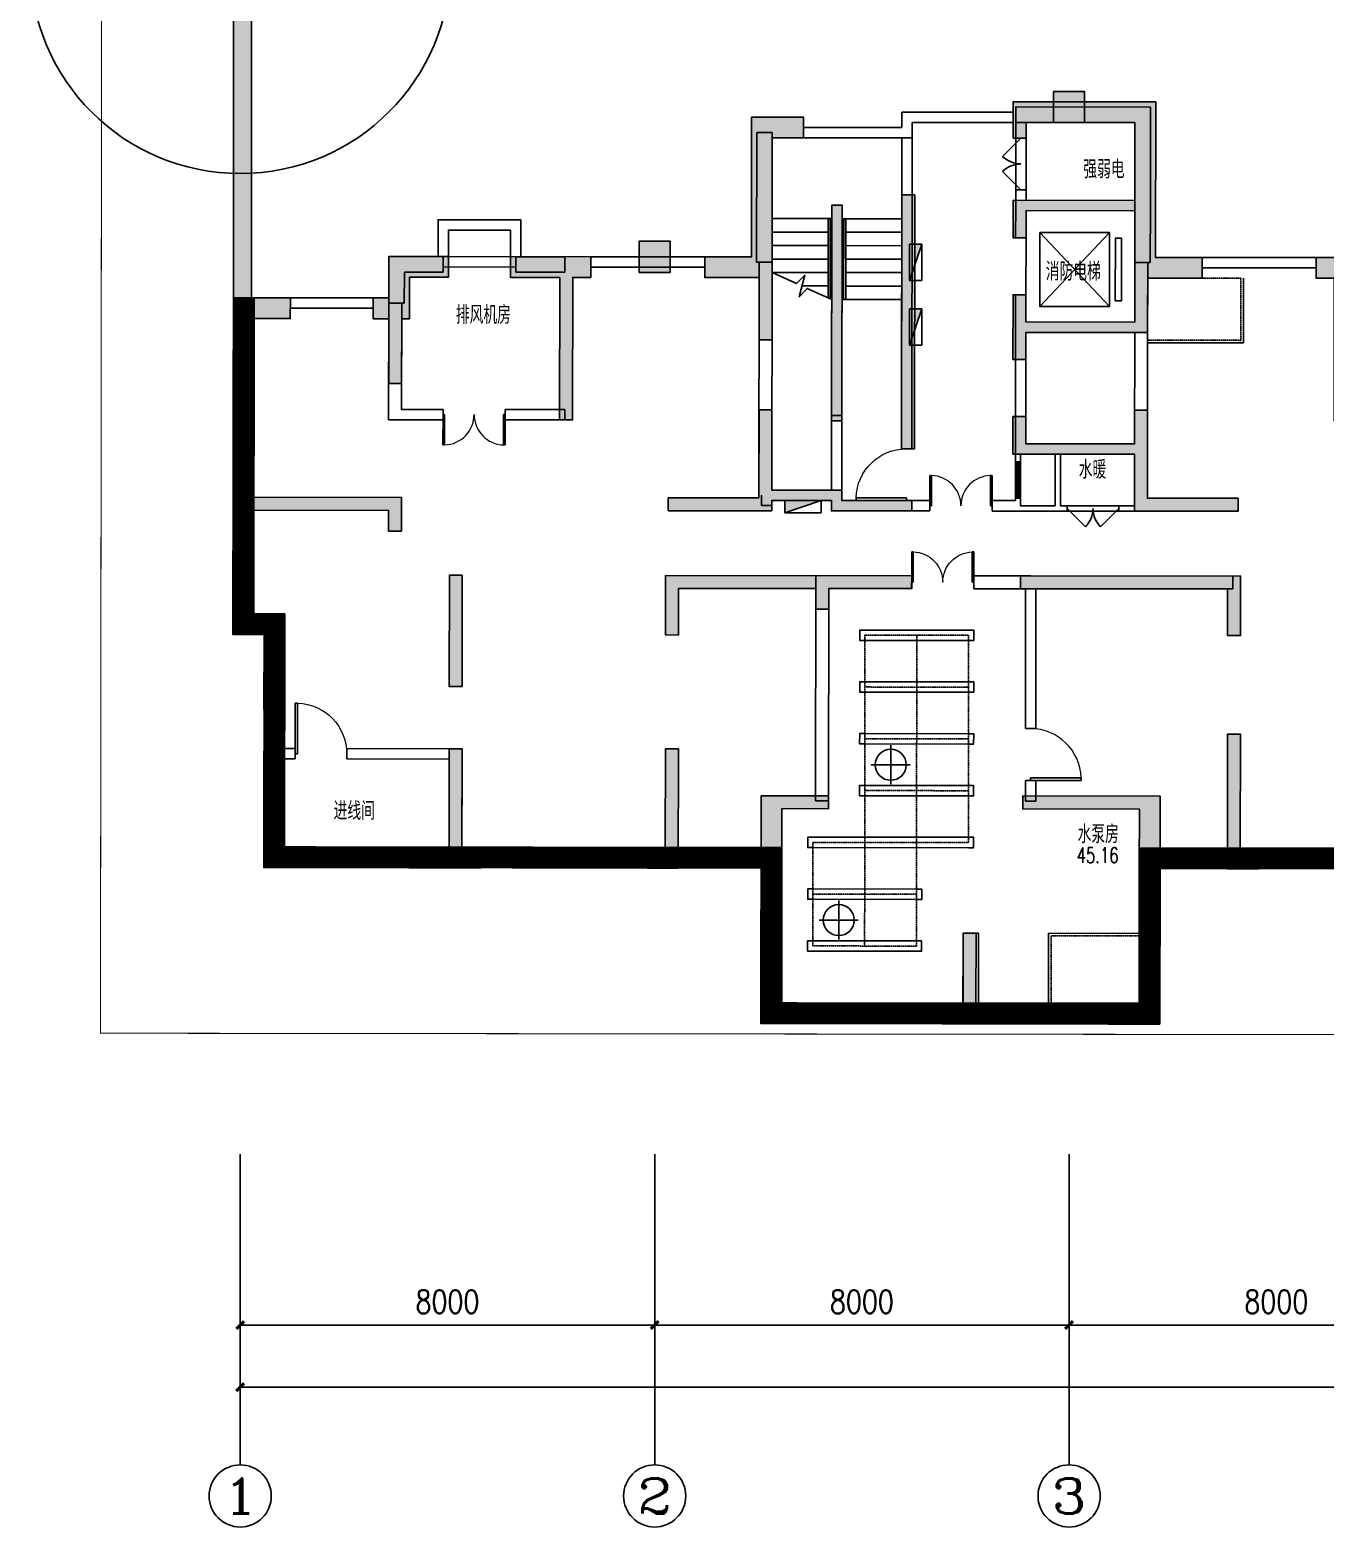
# Model space of a CAD drawing. Extents: x -1348811 to 123514, y -640545 to 749356.
# Drawn here: x -78701 to -53700, y 129439 to 158340 of the extents above; entities that cross this region are included whole.
import ezdxf
from ezdxf.enums import TextEntityAlignment as Align

# ---------------------------------------------------------------- set-up
doc = ezdxf.new("R2010")
doc.units = 0
doc.header["$LTSCALE"] = 10
doc.header["$MEASUREMENT"] = 0
doc.linetypes.add('DASH', pattern=[0.35, 0.25, -0.1])
doc.linetypes.add('DASHDOT', pattern=[25.4, 12.7, -6.35, 0, -6.35])
doc.layers.get('0').update_dxf_attribs({"linetype": 'CONTINUOUS'})
doc.layers.get('Defpoints').update_dxf_attribs({"linetype": 'CONTINUOUS'})
for name, color, linetype in [('ac-heat-gs', 9, 'CONTINUOUS'), ('AXIS', 3, 'CONTINUOUS'), ('AXIS_TEXT', 7, 'CONTINUOUS'), ('COLU', 1, 'CONTINUOUS'), ('COLU_HATCH', 252, 'CONTINUOUS'), ('DIM_SYMB', 3, 'CONTINUOUS'), ('dxsqt', 1, 'CONTINUOUS'), ('jlq', 1, 'CONTINUOUS'), ('JPS-J-0', 6, 'CONTINUOUS'), ('JPS-X-TEXT', 1, 'CONTINUOUS'), ('JPS-XHS', 7, 'CONTINUOUS'), ('jz', 121, 'CONTINUOUS'), ('PUB_HATCH', 9, 'CONTINUOUS'), ('Q-200填充', 9, 'CONTINUOUS'), ('STAIR', 9, 'CONTINUOUS'), ('TEXT', 7, 'CONTINUOUS'), ('wall', 8, 'CONTINUOUS'), ('WINDOW', 4, 'CONTINUOUS'), ('控制线', 5, 'CONTINUOUS'), ('防火分区', 6, 'CONTINUOUS')]:
    doc.layers.add(name, color=color, linetype=linetype)
doc.layers.add('ac-temp', color=1, linetype='CONTINUOUS', plot=False)
doc.layers.get('防火分区').off()
doc.styles.add('_TCH_AXIS', font='COMPLEX', dxfattribs={"bigfont": 'GBCBIG'})
doc.styles.add('_TCH_SPACE', font='SIMPLEX', dxfattribs={"bigfont": 'GBCBIG'})
doc.styles.add('COMPLEX', font='COMPLEX')
doc.styles.add('DIM_FONT', font='SIMPLEX', dxfattribs={"width": 0.8, "bigfont": 'HZTXT'})
doc.styles.add('TEXT', font='tjromans.shx', dxfattribs={"width": 0.8, "height": 400, "bigfont": 'tjhztxt.shx'})
doc.dimstyles.new('DIMN150', dxfattribs={"dimscale": 1.5, "dimtxt": 300, "dimasz": 100, "dimexe": 250, "dimexo": 300, "dimgap": 150, "dimtad": 1, "dimdec": 0, "dimzin": 0, "dimdsep": 46, "dimtxsty": 'DIM_FONT', "dimblk": 'ARCHTICK', "dimcen": 0.09, "dimclrt": 7, "dimazin": 2, "dimtfac": 1, "dimtdec": 0, "dimtix": 1, "dimtmove": 2, "dimatfit": 3, "dimfxl": 0, "dimtolj": 1, "dimtzin": 0, "dimarcsym": 0})

# ---------------------------------------------------------------- blocks, each defined once
blk = doc.blocks.new('_AXISO')
blk.add_circle((0, 0), 0.5)
at = {"layer": 'AXIS_TEXT', "style": 'COMPLEX', "width": 1.041667}
blk.add_attdef('A', text='', height=0.56, dxfattribs=at).set_placement((-0.25, -0.28), (0.25, -0.28), align=Align.FIT)
blk = doc.blocks.new('_ArchTick')
at = {"color": 0, "linetype": 'ByBlock', "const_width": 0.4}
blk.add_lwpolyline([(-0.5, -0.5), (0.5, 0.5)], dxfattribs=at)
blk = doc.blocks.new('*D1572')
at = {"layer": 'AXIS', "color": 0, "lineweight": -2}
for p, q in [((0, -234321), (0, -239196)), ((96000, -234321), (96000, -239196)), ((0, -238821), (96000, -238821))]:
    blk.add_line(p, q, dxfattribs=at)
at = {"layer": 'Defpoints', "color": 0}
for p in [(0, -233871), (96000, -233871), (96000, -238821)]:
    blk.add_point(p, dxfattribs=at)
at = {"layer": 'AXIS', "color": 0, "lineweight": -2, "xscale": 150, "yscale": 150, "zscale": 150, "rotation": 180}
blk.add_blockref('_ArchTick', (0, -238821), dxfattribs=at)
at = {"layer": 'AXIS', "color": 0, "lineweight": -2, "xscale": 150, "yscale": 150, "zscale": 150}
blk.add_blockref('_ArchTick', (96000, -238821), dxfattribs=at)
at = {"layer": 'AXIS', "color": 7, "insert": (48000, -238371), "char_height": 450, "attachment_point": 5, "style": 'DIM_FONT'}
blk.add_mtext('\\A1;96000', dxfattribs=at)
blk = doc.blocks.new('*D1573')
at = {"layer": 'AXIS', "color": 0, "lineweight": -2}
for p, q in [((0, -234321), (0, -237996)), ((8000, -234321), (8000, -237996)), ((0, -237621), (8000, -237621))]:
    blk.add_line(p, q, dxfattribs=at)
at = {"layer": 'Defpoints', "color": 0}
for p in [(0, -233871), (8000, -233871), (8000, -237621)]:
    blk.add_point(p, dxfattribs=at)
at = {"layer": 'AXIS', "color": 0, "lineweight": -2, "xscale": 150, "yscale": 150, "zscale": 150, "rotation": 180}
blk.add_blockref('_ArchTick', (0, -237621), dxfattribs=at)
at = {"layer": 'AXIS', "color": 0, "lineweight": -2, "xscale": 150, "yscale": 150, "zscale": 150}
blk.add_blockref('_ArchTick', (8000, -237621), dxfattribs=at)
at = {"layer": 'AXIS', "color": 7, "insert": (4000, -237171), "char_height": 450, "attachment_point": 5, "style": 'DIM_FONT'}
blk.add_mtext('\\A1;8000', dxfattribs=at)
blk = doc.blocks.new('*D1574')
at = {"layer": 'AXIS', "color": 0, "lineweight": -2}
for p, q in [((8000, -234321), (8000, -237996)), ((16000, -234321), (16000, -237996)), ((8000, -237621), (16000, -237621))]:
    blk.add_line(p, q, dxfattribs=at)
at = {"layer": 'Defpoints', "color": 0}
for p in [(8000, -233871), (16000, -233871), (16000, -237621)]:
    blk.add_point(p, dxfattribs=at)
at = {"layer": 'AXIS', "color": 0, "lineweight": -2, "xscale": 150, "yscale": 150, "zscale": 150, "rotation": 180}
blk.add_blockref('_ArchTick', (8000, -237621), dxfattribs=at)
at = {"layer": 'AXIS', "color": 0, "lineweight": -2, "xscale": 150, "yscale": 150, "zscale": 150}
blk.add_blockref('_ArchTick', (16000, -237621), dxfattribs=at)
at = {"layer": 'AXIS', "color": 7, "insert": (12000, -237171), "char_height": 450, "attachment_point": 5, "style": 'DIM_FONT'}
blk.add_mtext('\\A1;8000', dxfattribs=at)
blk = doc.blocks.new('*D1575')
at = {"layer": 'AXIS', "color": 0, "lineweight": -2}
for p, q in [((16000, -234321), (16000, -237996)), ((24000, -234321), (24000, -237996)), ((16000, -237621), (24000, -237621))]:
    blk.add_line(p, q, dxfattribs=at)
at = {"layer": 'Defpoints', "color": 0}
for p in [(16000, -233871), (24000, -233871), (24000, -237621)]:
    blk.add_point(p, dxfattribs=at)
at = {"layer": 'AXIS', "color": 0, "lineweight": -2, "xscale": 150, "yscale": 150, "zscale": 150, "rotation": 180}
blk.add_blockref('_ArchTick', (16000, -237621), dxfattribs=at)
at = {"layer": 'AXIS', "color": 0, "lineweight": -2, "xscale": 150, "yscale": 150, "zscale": 150}
blk.add_blockref('_ArchTick', (24000, -237621), dxfattribs=at)
at = {"layer": 'AXIS', "color": 7, "insert": (20000, -237171), "char_height": 450, "attachment_point": 5, "style": 'DIM_FONT'}
blk.add_mtext('\\A1;8000', dxfattribs=at)
blk = doc.blocks.new('zw')
at = {"layer": 'COLU_HATCH'}
for points in [[(15900, -191509), (16500, -191509), (16500, -192109), (15900, -192109)], [(7899, -194400), (8499, -194400), (8499, -195000), (7899, -195000)]]:
    blk.add_hatch(color=256, dxfattribs=at).paths.add_polyline_path(points)
at = {"layer": 'COLU'}
for points in [[(15900, -191509), (16500, -191509), (16500, -192109), (15900, -192109)], [(7899, -194400), (8499, -194400), (8499, -195000), (7899, -195000)]]:
    blk.add_lwpolyline(points, close=True, dxfattribs=at)
blk = doc.blocks.new('jlqq')
at = {"layer": 'PUB_HATCH'}
blk.add_hatch(color=256, dxfattribs=at).paths.add_polyline_path([(9455, -161698), (17455, -161698), (17455, -154248), (17105, -154248), (17105, -161348), (9105, -161348), (9105, -178548), (1222, -178548), (1222, -202707), (1572, -202707), (1572, -178898), (9455, -178898)])
at = {"layer": 'jlq'}
for p, q in [((1222, -178548), (1222, -202707)), ((1572, -178898), (1572, -202707)), ((1572, -202707), (1222, -202707))]:
    blk.add_line(p, q, dxfattribs=at)
blk = doc.blocks.new('D-JG--1F')
at = {"layer": 'PUB_HATCH'}
h = blk.add_hatch(color=256, dxfattribs=at)
h.paths.add_polyline_path([(21450, -10000), (19050, -10000), (19050, -10400), (18800, -10400), (18800, -9750), (21450, -9750)])
h.paths.add_polyline_path([(30950, -400), (30950, 300), (28200, 300), (28200, -2700), (27300, -2700), (27300, -3100), (28350, -3100), (28350, -4150), (30700, -4150), (30700, -4675), (30950, -4675), (30950, -3425), (30700, -3425), (30700, -3950), (28600, -3950), (28600, -1800), (30700, -1800), (30700, -2325), (30950, -2325), (30950, -1600), (28600, -1600), (28600, -100), (30700, -100), (30700, -400)])
h.paths.add_polyline_path([(35600, -7600), (35600, -7400), (34450, -7400), (34450, -7600), (32900, -7600), (32900, -7400), (34250, -7400), (34250, -7200), (35600, -7200), (35600, -5650), (35850, -5650), (35850, -7350), (37600, -7350), (37600, -7600)])
h.paths.add_polyline_path([(24750, -3100), (25100, -3100), (25100, -2700), (23550, -2700), (23550, -3100), (24500, -3100), (24500, -5850), (24750, -5850)])
h.paths.add_polyline_path([(39100, -2700), (39100, -3100), (39450, -3100), (39450, -5850), (39700, -5850), (39700, -3100), (40650, -3100), (40650, -2700)])
h.paths.add_polyline_path([(37650, -8850), (37650, -10000), (37400, -10000), (37400, -9100), (34750, -9100), (34750, -9500), (34500, -9500), (34500, -9100), (32900, -9100), (32900, -8850)])
h.paths.add_polyline_path([(42750, -7350), (46000, -7350), (46000, -8250), (45600, -8250), (45600, -7600), (43000, -7600), (43000, -8000), (42750, -8000)])
h.paths.add_polyline_path([(19800, -14100), (19050, -14100), (19050, -12850), (18800, -12850), (18800, -14500), (19800, -14500)])
h.paths.add_polyline_path([(22625, -14100), (23000, -14100), (23000, -14500), (21600, -14500), (21600, -14100), (22375, -14100), (22375, -12200), (22625, -12200)])
h.paths.add_polyline_path([(26800, -14500), (26200, -14500), (26200, -14100), (26550, -14100), (26550, -11900), (26800, -11900)])
h.paths.add_polyline_path([(22625, -11000), (22375, -11000), (22375, -8850), (22625, -8850)])
h.paths.add_polyline_path([(29100, -17100), (29100, -17500), (28100, -17500), (28100, -15750), (28500, -15750), (28500, -17100)])
h.paths.add_polyline_path([(32300, -17100), (31900, -17100), (31900, -15750), (31650, -15750), (31650, -17100), (30900, -17100), (30900, -17500), (32300, -17500)])
h.paths.add_polyline_path([(35800, -17500), (35100, -17500), (35100, -17100), (35400, -17100), (35400, -13350), (34500, -13350), (34500, -13100), (35800, -13100)])
h.paths.add_polyline_path([(28100, -14500), (28500, -14500), (28500, -13350), (30750, -13350), (30750, -13100), (28100, -13100)])
h.paths.add_polyline_path([(26800, -10000), (26800, -9100), (30800, -9100), (30800, -8850), (26550, -8850), (26550, -10000)])
h.paths.add_polyline_path([(28350, -5650), (28350, -7350), (26600, -7350), (26600, -7600), (28600, -7600), (28600, -6500), (30950, -6500), (30950, -6500), (30950, -5775), (30700, -5775), (30700, -6300), (28600, -6300), (28600, -5650)])
h.paths.add_polyline_path([(33100, -1500), (32850, -1500), (32850, -6400), (33100, -6400)])
h.paths.add_polyline_path([(35600, -400), (35600, -4300), (35850, -4300), (35850, -3100), (36900, -3100), (36900, -2700), (36000, -2700), (36000, 0), (35000, 0), (35000, -400)])
h.paths.add_polyline_path([(38000, -14100), (37650, -14100), (37650, -12200), (37400, -12200), (37400, -14500), (38000, -14500)])
h.paths.add_polyline_path([(41575, -8850), (41575, -11000), (41825, -11000), (41825, -8850)])
h.paths.add_polyline_path([(42600, -14100), (42600, -14500), (41200, -14500), (41200, -14100), (41575, -14100), (41575, -12200), (41825, -12200), (41825, -14100)])
h.paths.add_polyline_path([(45000, -14100), (45000, -12850), (45400, -12850), (45400, -14500), (44400, -14500), (44400, -14100)])
h.paths.add_polyline_path([(45600, -9150), (45600, -9600), (45000, -9600), (45000, -10000), (45000, -10000), (45000, -11450), (45400, -11450), (45400, -10000), (46000, -10000), (46000, -9150)])
h.paths.add_polyline_path([(45600, -3900), (45600, -5500), (46000, -5500), (46000, -3500), (44900, -3500), (44900, -3900)])
h.paths.add_polyline_path([(34250, -1700), (34250, -5860), (34450, -5860), (34450, -1700)])
h.paths.add_polyline_path([(34250, -1700), (34250, -5860), (34450, -5860), (34450, -1700)])
h.paths.add_polyline_path([(14550, -7350), (21450, -7350), (21450, -8000), (21200, -8000), (21200, -7600), (18125, -7600), (18125, -10000), (17875, -10000), (17875, -7600), (14800, -7600), (14800, -8000), (14550, -8000)])
h.paths.add_polyline_path([(14550, -10000), (16950, -10000), (16950, -10400), (17200, -10400), (17200, -9750), (14550, -9750)])
h.paths.add_polyline_path([(5050, -400), (5050, 300), (7800, 300), (7800, -2700), (8700, -2700), (8700, -3100), (7650, -3100), (7650, -4150), (5300, -4150), (5300, -4675), (5050, -4675), (5050, -3425), (5300, -3425), (5300, -3950), (7400, -3950), (7400, -1800), (5300, -1800), (5300, -2325), (5050, -2325), (5050, -1600), (7400, -1600), (7400, -100), (5300, -100), (5300, -400)])
h.paths.add_polyline_path([(400, -7600), (400, -7400), (1550, -7400), (1550, -7600), (3100, -7600), (3100, -7400), (1750, -7400), (1750, -7200), (400, -7200), (400, -5650), (150, -5650), (150, -7350), (-1600, -7350), (-1600, -7600)])
h.paths.add_polyline_path([(11250, -3100), (10900, -3100), (10900, -2700), (12450, -2700), (12450, -3100), (11500, -3100), (11500, -5850), (11250, -5850)])
h.paths.add_polyline_path([(-3100, -2700), (-3100, -3100), (-3450, -3100), (-3450, -5850), (-3700, -5850), (-3700, -3100), (-4650, -3100), (-4650, -2700)])
h.paths.add_polyline_path([(-1650, -8850), (-1650, -10000), (-1400, -10000), (-1400, -9100), (1250, -9100), (1250, -9500), (1500, -9500), (1500, -9100), (3100, -9100), (3100, -8850)])
h.paths.add_polyline_path([(-6750, -7350), (-10000, -7350), (-10000, -8250), (-9600, -8250), (-9600, -7600), (-7000, -7600), (-7000, -8000), (-6750, -8000)])
h.paths.add_polyline_path([(16200, -14100), (16950, -14100), (16950, -12850), (17200, -12850), (17200, -14500), (16200, -14500)])
h.paths.add_polyline_path([(13375, -14100), (13000, -14100), (13000, -14500), (14400, -14500), (14400, -14100), (13625, -14100), (13625, -12200), (13375, -12200)])
h.paths.add_polyline_path([(9200, -14500), (9800, -14500), (9800, -14100), (9450, -14100), (9450, -11900), (9200, -11900)])
h.paths.add_polyline_path([(13375, -11000), (13625, -11000), (13625, -8850), (13375, -8850)])
h.paths.add_polyline_path([(6900, -17100), (6900, -17500), (7900, -17500), (7900, -15750), (7500, -15750), (7500, -17100)])
h.paths.add_polyline_path([(3700, -17100), (4100, -17100), (4100, -15750), (4350, -15750), (4350, -17100), (5100, -17100), (5100, -17500), (3700, -17500)])
h.paths.add_polyline_path([(200, -17500), (900, -17500), (900, -17100), (600, -17100), (600, -13350), (1500, -13350), (1500, -13100), (200, -13100)])
h.paths.add_polyline_path([(7900, -14500), (7500, -14500), (7500, -13350), (5250, -13350), (5250, -13100), (7900, -13100)])
h.paths.add_polyline_path([(9200, -10000), (9200, -9100), (5200, -9100), (5200, -8850), (9450, -8850), (9450, -10000)])
h.paths.add_polyline_path([(7650, -5650), (7650, -7350), (9400, -7350), (9400, -7600), (7400, -7600), (7400, -6500), (5050, -6500), (5050, -6500), (5050, -5775), (5300, -5775), (5300, -6300), (7400, -6300), (7400, -5650)])
h.paths.add_polyline_path([(2900, -1500), (3150, -1500), (3150, -6400), (2900, -6400)])
h.paths.add_polyline_path([(400, -400), (400, -4300), (150, -4300), (150, -3100), (-900, -3100), (-900, -2700), (0, -2700), (0, 0), (1000, 0), (1000, -400)])
h.paths.add_polyline_path([(-2000, -14100), (-1650, -14100), (-1650, -12200), (-1400, -12200), (-1400, -14500), (-2000, -14500)])
h.paths.add_polyline_path([(-5575, -8850), (-5575, -11000), (-5825, -11000), (-5825, -8850)])
h.paths.add_polyline_path([(-6600, -14100), (-6600, -14500), (-5200, -14500), (-5200, -14100), (-5575, -14100), (-5575, -12200), (-5825, -12200), (-5825, -14100)])
h.paths.add_polyline_path([(-9000, -14100), (-9000, -12850), (-9400, -12850), (-9400, -14500), (-8400, -14500), (-8400, -14100)])
h.paths.add_polyline_path([(-9600, -9150), (-9600, -9600), (-9000, -9600), (-9000, -10000), (-9000, -10000), (-9000, -11450), (-9400, -11450), (-9400, -10000), (-10000, -10000), (-10000, -9150)])
h.paths.add_polyline_path([(-9600, -3900), (-9600, -5500), (-10000, -5500), (-10000, -3500), (-8900, -3500), (-8900, -3900)])
h.paths.add_polyline_path([(1750, -1700), (1750, -5860), (1550, -5860), (1550, -1700)])
h.paths.add_polyline_path([(1750, -1700), (1750, -5860), (1550, -5860), (1550, -1700)])
edge = h.paths.add_edge_path(flags=17)
edge.add_line((17875, -5500), (18125, -5500))
edge.add_line((18125, -5500), (18125, -3900))
edge.add_line((18125, -3900), (19300, -3900))
edge.add_line((19300, -3900), (19300, -3500))
edge.add_line((19300, -3500), (16700, -3500))
edge.add_line((16700, -3500), (16700, -3900))
edge.add_line((16700, -3900), (17875, -3900))
edge.add_line((17875, -3900), (17875, -5500))
edge.add_line((17875, -5500), (18125, -5500))
h.paths.add_polyline_path([(17875, -5500), (18125, -5500), (18125, -3900), (19300, -3900), (19300, -3500), (16700, -3500), (16700, -3900), (17875, -3900)], flags=17)
edge = h.paths.add_edge_path()
edge.add_line((21600, -3100), (22350, -3100))
edge.add_line((22350, -3100), (22350, -2700))
edge.add_line((22350, -2700), (21200, -2700))
edge.add_line((21200, -2700), (21200, -3500))
edge.add_line((21200, -3500), (20900, -3500))
edge.add_line((20900, -3500), (20900, -3900))
edge.add_line((20900, -3900), (21200, -3900))
edge.add_line((21200, -3900), (21200, -5150))
edge.add_line((21200, -5150), (21450, -5150))
edge.add_line((21450, -5150), (21450, -3900))
edge.add_line((21450, -3900), (21600, -3900))
edge.add_line((21600, -3900), (21600, -3100))
edge.add_line((42600, -3100), (41850, -3100))
edge.add_line((41850, -3100), (41850, -2700))
edge.add_line((41850, -2700), (43000, -2700))
edge.add_line((43000, -2700), (43000, -3500))
edge.add_line((43000, -3500), (43300, -3500))
edge.add_line((43300, -3500), (43300, -3900))
edge.add_line((43300, -3900), (43000, -3900))
edge.add_line((43000, -3900), (43000, -5150))
edge.add_line((43000, -5150), (42750, -5150))
edge.add_line((42750, -5150), (42750, -3900))
edge.add_line((42750, -3900), (42600, -3900))
edge.add_line((42600, -3900), (42600, -3100))
edge.add_line((14400, -3100), (13650, -3100))
edge.add_line((13650, -3100), (13650, -2700))
edge.add_line((13650, -2700), (14800, -2700))
edge.add_line((14800, -2700), (14800, -3500))
edge.add_line((14800, -3500), (15100, -3500))
edge.add_line((15100, -3500), (15100, -3900))
edge.add_line((15100, -3900), (14800, -3900))
edge.add_line((14800, -3900), (14800, -5150))
edge.add_line((14800, -5150), (14550, -5150))
edge.add_line((14550, -5150), (14550, -3900))
edge.add_line((14550, -3900), (14400, -3900))
edge.add_line((14400, -3900), (14400, -3100))
edge.add_line((-6600, -3100), (-5850, -3100))
edge.add_line((-5850, -3100), (-5850, -2700))
edge.add_line((-5850, -2700), (-7000, -2700))
edge.add_line((-7000, -2700), (-7000, -3500))
edge.add_line((-7000, -3500), (-7300, -3500))
edge.add_line((-7300, -3500), (-7300, -3900))
edge.add_line((-7300, -3900), (-7000, -3900))
edge.add_line((-7000, -3900), (-7000, -5150))
edge.add_line((-7000, -5150), (-6750, -5150))
edge.add_line((-6750, -5150), (-6750, -3900))
edge.add_line((-6750, -3900), (-6600, -3900))
edge.add_line((-6600, -3900), (-6600, -3100))
for points in [[(1750, -1700), (1550, -1700), (1550, -5860), (1750, -5860)], [(-5850, -3100), (-5850, -2700), (-7000, -2700), (-7000, -3500), (-7300, -3500), (-7300, -3900), (-7000, -3900), (-7000, -5150), (-6750, -5150), (-6750, -3900), (-6600, -3900), (-6600, -3100)]]:
    blk.add_hatch(color=256, dxfattribs=at).paths.add_polyline_path(points)
at = {"layer": 'dxsqt'}
for points in [[(5050, -400), (5050, 300), (7800, 300), (7800, -2700), (8700, -2700), (8700, -3100), (7650, -3100), (7650, -4150), (5300, -4150), (5300, -4675), (5050, -4675), (5050, -3425), (5300, -3425), (5300, -3950), (7400, -3950), (7400, -1800), (5300, -1800), (5300, -2325), (5050, -2325), (5050, -1600), (7400, -1600), (7400, -100), (5300, -100), (5300, -400), (5050, -400)], [(400, -400), (400, -4300), (150, -4300), (150, -3100), (-900, -3100), (-900, -2700), (0, -2700), (0, 0), (1000, 0), (1000, -400), (400, -400)], [(-6600, -3100), (-5850, -3100), (-5850, -2700), (-7000, -2700), (-7000, -3500), (-7300, -3500), (-7300, -3900), (-7000, -3900), (-7000, -5150), (-6750, -5150), (-6750, -3900), (-6600, -3900), (-6600, -3100)], [(-3100, -2700), (-3100, -3100), (-3450, -3100), (-3450, -5850), (-3700, -5850), (-3700, -3100), (-4650, -3100), (-4650, -2700), (-3100, -2700)], [(11250, -3100), (10900, -3100), (10900, -2700), (12450, -2700), (12450, -3100), (11500, -3100), (11500, -5850), (11250, -5850), (11250, -3100)], [(-9600, -3900), (-9600, -5500), (-10000, -5500), (-10000, -3500), (-8900, -3500), (-8900, -3900), (-9600, -3900)], [(7650, -5650), (7650, -7350), (9400, -7350), (9400, -7600), (7400, -7600), (7400, -6500), (5050, -6500), (5050, -6500), (5050, -6500), (5050, -5775), (5300, -5775), (5300, -6300), (7400, -6300), (7400, -5650), (7650, -5650)], [(-6750, -7350), (-10000, -7350), (-10000, -8250), (-9600, -8250), (-9600, -7600), (-7000, -7600), (-7000, -8000), (-6750, -8000), (-6750, -7350)], [(-1650, -8850), (-1650, -10000), (-1400, -10000), (-1400, -9100), (1250, -9100), (1250, -9500), (1500, -9500), (1500, -9100), (3100, -9100), (3100, -8850), (-1650, -8850)], [(-9600, -9150), (-9600, -9600), (-9000, -9600), (-9000, -10000), (-9000, -10000), (-9000, -11450), (-9400, -11450), (-9400, -10000), (-10000, -10000), (-10000, -9150), (-9600, -9150)], [(9200, -14500), (9800, -14500), (9800, -14100), (9450, -14100), (9450, -11900), (9200, -11900), (9200, -14500)], [(-6600, -14100), (-6600, -14500), (-5200, -14500), (-5200, -14100), (-5575, -14100), (-5575, -12200), (-5825, -12200), (-5825, -14100), (-6600, -14100)], [(-9000, -14100), (-9000, -12850), (-9400, -12850), (-9400, -14500), (-8400, -14500), (-8400, -14100), (-9000, -14100)], [(200, -17500), (900, -17500), (900, -17100), (600, -17100), (600, -13350), (1500, -13350), (1500, -13100), (200, -13100), (200, -17500)], [(7900, -14500), (7500, -14500), (7500, -13350), (5250, -13350), (5250, -13100), (7900, -13100), (7900, -14500)], [(3700, -17100), (4100, -17100), (4100, -15750), (4350, -15750), (4350, -17100), (5100, -17100), (5100, -17500), (3700, -17500), (3700, -17100)], [(6900, -17100), (6900, -17500), (7900, -17500), (7900, -15750), (7500, -15750), (7500, -17100), (6900, -17100)]]:
    blk.add_lwpolyline(points, dxfattribs=at)
for points in [[(1750, -1700), (1750, -5860), (1550, -5860), (1550, -1700)], [(1750, -1700), (1750, -5860), (1550, -5860), (1550, -1700)], [(2900, -1500), (3150, -1500), (3150, -6400), (2900, -6400)], [(400, -7600), (400, -7400), (1550, -7400), (1550, -7600), (3100, -7600), (3100, -7400), (1750, -7400), (1750, -7200), (400, -7200), (400, -5650), (150, -5650), (150, -7350), (-1600, -7350), (-1600, -7600)], [(-5575, -8850), (-5575, -11000), (-5825, -11000), (-5825, -8850)], [(9200, -10000), (9200, -9100), (5200, -9100), (5200, -8850), (9450, -8850), (9450, -10000)], [(-2000, -14100), (-1650, -14100), (-1650, -12200), (-1400, -12200), (-1400, -14500), (-2000, -14500)]]:
    blk.add_lwpolyline(points, close=True, dxfattribs=at)
blk = doc.blocks.new('DTTT')
at = {"layer": 'jz'}
for p, q in [((748, -792), (-748, 792)), ((-748, -792), (748, 792))]:
    blk.add_line(p, q, dxfattribs=at)
for points in [[(-1003, -673), (-1003, 673), (-871, 673), (-871, -673)], [(-748, -792), (-748, 792), (748, 792), (748, -792)]]:
    blk.add_lwpolyline(points, close=True, dxfattribs=at)
blk = doc.blocks.new('Manhole')
for p, q in [((500, -875), (500, -125)), ((125, -500), (875, -500))]:
    blk.add_line(p, q)
blk.add_circle((500, -500), 300)
blk = doc.blocks.new('DXHS')
at = {"layer": 'JPS-XHS'}
blk.add_hatch(color=256, dxfattribs=at).paths.add_polyline_path([(-350, 240), (-350, 0), (350, 0)])
at = {"layer": 'JPS-XHS', "linetype": 'Continuous'}
for p, q in [((-350, 240), (-350, 0)), ((-350, 240), (350, 240)), ((-350, 0), (350, 0)), ((350, 240), (350, 0))]:
    blk.add_line(p, q, dxfattribs=at)
at = {"layer": 'JPS-XHS'}
blk.add_line((-350, 240), (350, 0), dxfattribs=at)
blk = doc.blocks.new('A$C154042D1')
at = {"layer": 'JPS-XHS', "rotation": 270}
for p in [(13000, -2800), (13000, -4050)]:
    blk.add_blockref('DXHS', p, dxfattribs=at)
at = {"layer": 'JPS-XHS', "xscale": -1, "rotation": 180}
blk.add_blockref('DXHS', (10950, -7400), dxfattribs=at)
blk = doc.blocks.new('$DorLib2D$00000001')
for p, q in [((0.45, 0.975), (0.5, 0.975)), ((0.45, 0), (0.45, 0.975)), ((0.5, 0), (0.5, 0.975)), ((0.5, 0), (0.45, 0))]:
    blk.add_line(p, q)
at = {"lineweight": 13}
blk.add_arc((0.475, 0), 0.975, 91.4693, 180, dxfattribs=at)
blk = doc.blocks.new('$DorLib2D$00000002')
for p, q in [((-0.5, 0), (-0.5, 0.4875)), ((-0.475, 0.4875), (-0.5, 0.4875)), ((-0.475, 0), (-0.475, 0.4875)), ((0.475, 0), (0.475, 0.4875)), ((0.475, 0.4875), (0.5, 0.4875)), ((0.5, 0), (0.5, 0.4875)), ((-0.5, 0), (-0.475, 0)), ((0.5, 0), (0.475, 0))]:
    blk.add_line(p, q)
at = {"lineweight": 13}
for centre, start, end in [((-0.4875, 0), 0, 88.53072), ((0.4875, 0), 91.46928, 180)]:
    blk.add_arc(centre, 0.4875, start, end, dxfattribs=at)
blk = doc.blocks.new('$WINLIB2D$00000001')
for p, q in [((-0.5, 0.5), (0.5, 0.5)), ((-0.5, 0.5), (-0.5, -0.5)), ((0.5, -0.5), (0.5, 0.5)), ((0.5, 0.167), (-0.5, 0.167)), ((0.5, -0.167), (-0.5, -0.167)), ((-0.5, -0.5), (0.5, -0.5))]:
    blk.add_line(p, q)
blk = doc.blocks.new('$DorLib2D$00000116')
at = {"color": 0}
for p, q in [((-0.5, 0), (-0.146, 0.354)), ((0.5, 0), (0.146, 0.354))]:
    blk.add_line(p, q, dxfattribs=at)
for centre, start, end in [((-0.5, 0), 0, 45), ((0.5, 0), 135, 180)]:
    blk.add_arc(centre, 0.5, start, end, dxfattribs=at)
blk = doc.blocks.new('zzzz')
at = {"layer": 'DIM_SYMB'}
for points in [[(-13156, -211951, 0, 0, 0), (-13157, -212605, 80, 0, 0), (-13157, -212905, 0, 0, 0)], [(-11808, -213512, 0, 0, 0), (-11807, -212252, 80, 0, 0), (-11806, -211952, 0, 0, 0)]]:
    blk.add_lwpolyline(points, format="xyseb", dxfattribs=at)
blk.add_lwpolyline([(-13732, -212990), (-13260, -213204), (-13104, -213045), (-13210, -213458), (-13055, -213297), (-12583, -213511)], dxfattribs=at)
at = {"layer": 'JPS-J-0', "linetype": 'DASH'}
for p, q in [((-10940, -219993), (-10945, -223993)), ((-11941, -220992), (-9941, -220994)), ((-11943, -221992), (-9943, -221994)), ((-11944, -222992), (-9944, -222994)), ((-11945, -223992), (-11947, -225992)), ((-10945, -223993), (-11945, -223992)), ((-10946, -224993), (-12946, -224991))]:
    blk.add_line(p, q, dxfattribs=at)
for points in [[(-6483, -213098), (-6484, -214298), (-4684, -214300), (-4683, -213100)], [(-6547, -225798), (-6548, -227198), (-8348, -227196), (-8347, -225796)]]:
    blk.add_lwpolyline(points, close=True, dxfattribs=at)
at = {"layer": 'JPS-J-0'}
blk.add_lwpolyline([(-4633, -213100), (-4634, -214350), (-6484, -214348)], dxfattribs=at)
at = {"layer": 'JPS-J-0', "color": 2}
for points in [[(-11940, -220092), (-12040, -220092), (-12040, -219892), (-9840, -219894), (-9840, -220094), (-9940, -220094)], [(-11940, -220092), (-9940, -220094)], [(-11942, -221092), (-12042, -221092), (-12041, -220892), (-11941, -220892)], [(-11941, -220892), (-9941, -220894)], [(-9941, -220894), (-9841, -220894), (-9842, -221094), (-9942, -221094)], [(-9942, -221094), (-11942, -221092)], [(-11943, -222092), (-12043, -222092), (-12042, -221892), (-11942, -221892)], [(-11942, -221892), (-9942, -221894)], [(-9942, -221894), (-9842, -221894), (-9843, -222094), (-9943, -222094)], [(-9943, -222094), (-11943, -222092)], [(-11944, -223092), (-12044, -223092), (-12044, -222892), (-11944, -222892)], [(-11944, -222892), (-9944, -222894)], [(-9944, -223094), (-11944, -223092)], [(-9944, -222894), (-9844, -222894), (-9844, -223094), (-9944, -223094)], [(-12945, -224091), (-13045, -224091), (-13045, -223891), (-12945, -223891)], [(-12945, -223891), (-9945, -223894)], [(-9945, -223894), (-9845, -223894), (-9845, -224094), (-9945, -224094)], [(-9945, -224094), (-12945, -224091)], [(-12946, -225091), (-13046, -225091), (-13046, -224891), (-12946, -224891)], [(-12946, -224891), (-10946, -224893)], [(-10946, -225093), (-12946, -225091)], [(-10946, -224893), (-10846, -224893), (-10846, -225093), (-10946, -225093)], [(-12947, -225891), (-13047, -225891), (-13047, -226091), (-10847, -226093), (-10847, -225893), (-10947, -225893)], [(-12947, -225891), (-10947, -225893)]]:
    blk.add_lwpolyline(points, dxfattribs=at)
at = {"layer": 'JPS-J-0', "linetype": 'DASH'}
for points in [[(-11945, -223992), (-11940, -219992), (-9940, -219994), (-9945, -223994), (-10945, -223993), (-10947, -225993), (-12947, -225991), (-12945, -223991), (-11945, -223992)], [(-11944, -222992), (-9944, -222994)]]:
    blk.add_lwpolyline(points, dxfattribs=at)
at = {"layer": 'JPS-J-0'}
blk.add_lwpolyline([(-6547, -225748), (-6548, -227198), (-8398, -227196), (-8397, -225746)], close=True, dxfattribs=at)
at = {"layer": 'Q-200填充', "const_width": 400}
blk.add_lwpolyline([(-23932, -213480), (-23940, -219779), (-23340, -219779), (-23345, -224279), (-13745, -224290), (-13748, -227290), (-6448, -227298), (-6445, -224298), (14155, -224321), (14152, -227321), (21452, -227329), (21455, -224329), (31055, -224340), (31060, -219840), (31660, -219841), (31667, -213541)], dxfattribs=at)
at = {"layer": 'STAIR'}
for p, q in [((-13731, -211950), (-12581, -211951)), ((-12653, -213480), (-12651, -211951)), ((-12613, -213498), (-12611, -211951)), ((-11231, -211953), (-12381, -211952)), ((-12353, -213512), (-12351, -211952)), ((-12313, -213512), (-12311, -211952)), ((-13732, -212210), (-12652, -212211)), ((-12612, -212211), (-12582, -212211)), ((-12352, -212212), (-12382, -212212)), ((-11232, -212213), (-12312, -212212)), ((-8832, -212321), (-8833, -213421)), ((-13732, -212470), (-12652, -212471)), ((-12612, -212471), (-12582, -212471)), ((-12352, -212472), (-12382, -212472)), ((-11232, -212473), (-12312, -212472)), ((-13732, -212730), (-12652, -212731)), ((-13732, -212990), (-12652, -212991)), ((-12612, -212731), (-12582, -212731)), ((-12612, -212991), (-12582, -212991)), ((-12352, -212732), (-12382, -212732)), ((-12352, -212992), (-12382, -212992)), ((-11232, -212733), (-12312, -212732)), ((-11232, -212993), (-12312, -212992)), ((-13157, -213251), (-12653, -213251)), ((-12613, -213251), (-12583, -213251)), ((-12353, -213252), (-12383, -213252)), ((-11233, -213253), (-12313, -213252)), ((-11233, -213513), (-12383, -213512))]:
    blk.add_line(p, q, dxfattribs=at)
at = {"layer": 'wall'}
for p, q in [((-9029, -209795), (-6429, -209798)), ((-9029, -209795), (-9029, -210095)), ((-6431, -211698), (-6429, -209798)), ((-11229, -210193), (-11229, -209893)), ((-11229, -209893), (-9079, -209895)), ((-11030, -210393), (-11029, -210093)), ((-11029, -210093), (-9079, -210095)), ((-9029, -210095), (-9030, -210395)), ((-9029, -210095), (-6729, -210098)), ((-8830, -210396), (-8829, -210096)), ((-6731, -211698), (-6729, -210098)), ((-14032, -212790), (-14029, -210290)), ((-14029, -210290), (-13729, -210290)), ((-13732, -212790), (-13729, -210290)), ((-13130, -210391), (-11230, -210393)), ((-13129, -210191), (-11229, -210193)), ((-11230, -210393), (-11236, -216393)), ((-11030, -210393), (-11230, -210393)), ((-11036, -216393), (-11030, -210393)), ((-9030, -210395), (-8830, -210396)), ((-8831, -211396), (-9031, -211395)), ((-9031, -211395), (-9031, -211695)), ((-8831, -211596), (-8831, -211396)), ((-12586, -215751), (-12581, -211691)), ((-12581, -211691), (-12381, -211692)), ((-12386, -215752), (-12381, -211692)), ((-9031, -211695), (-9032, -212320)), ((-9029, -211674), (-9029, -211674)), ((-8833, -211717), (-8833, -211717)), ((-8832, -212321), (-8831, -211796)), ((-8831, -211596), (-6731, -211598)), ((-8831, -211796), (-6731, -211798)), ((-6732, -212798), (-6731, -211698)), ((-6432, -212798), (-6431, -211698)), ((-9032, -212320), (-8832, -212321)), ((-21133, -213582), (-21132, -212682)), ((-20082, -212683), (-21132, -212682)), ((-18682, -212685), (-20082, -212683)), ((-20082, -212983), (-20082, -212683)), ((-17732, -212686), (-18682, -212685)), ((-18682, -212985), (-18682, -212685)), ((-17732, -212986), (-17732, -212686)), ((-17232, -212686), (-15032, -212689)), ((-3232, -212702), (-5432, -212699)), ((-20833, -213582), (-20832, -212982)), ((-20082, -212983), (-20832, -212982)), ((-18682, -212885), (-20082, -212883)), ((-17732, -212986), (-18682, -212985)), ((-17232, -212886), (-15032, -212889)), ((-14032, -212790), (-13732, -212790)), ((-13987, -217290), (-13982, -212790)), ((-13737, -217190), (-13732, -212790)), ((-6734, -213948), (-6732, -212798)), ((-6732, -212798), (-6432, -212798)), ((-6484, -214048), (-6482, -212798)), ((-3232, -212902), (-5432, -212899)), ((-23033, -213480), (-21433, -213481)), ((-9033, -213420), (-9034, -214045)), ((-8833, -213421), (-9033, -213420)), ((-8834, -213946), (-8833, -213421)), ((-23033, -213680), (-21433, -213681)), ((-21136, -215832), (-21133, -213582)), ((-21133, -213582), (-20833, -213582)), ((-20885, -215632), (-20883, -213582)), ((-9036, -216395), (-9034, -214045)), ((-8836, -216296), (-8834, -214146)), ((-8834, -213946), (-6734, -213948)), ((-8834, -214146), (-6734, -214148)), ((-6736, -216298), (-6734, -214148)), ((-6486, -216398), (-6484, -214048)), ((-21136, -215832), (-20086, -215833)), ((-20085, -215633), (-20885, -215632)), ((-20086, -215833), (-20085, -215633)), ((-18885, -215634), (-18886, -215834)), ((-18886, -215834), (-17736, -215836)), ((-17735, -215636), (-18885, -215634)), ((-17736, -215836), (-17735, -215636)), ((-12586, -215851), (-12587, -217191)), ((-12586, -215751), (-12386, -215752)), ((-12386, -215852), (-12387, -217192)), ((-11236, -216393), (-11036, -216393)), ((-9036, -216395), (-9037, -216645)), ((-8836, -216296), (-8266, -216296)), ((-8266, -216296), (-6736, -216298)), ((-6487, -217348), (-6486, -216398)), ((-9037, -216645), (-8937, -216645)), ((-8937, -216645), (-8936, -216495)), ((-8936, -216495), (-8266, -216496)), ((-8268, -217496), (-8266, -216496)), ((-8168, -217496), (-8166, -216496)), ((-8166, -216496), (-6736, -216498)), ((-6738, -217498), (-6736, -216498)), ((-13938, -217490), (-13937, -217290)), ((-13737, -217190), (-12387, -217192)), ((-12387, -217192), (-12387, -217392)), ((-13938, -217490), (-13738, -217490)), ((-13738, -217490), (-13737, -217390)), ((-13737, -217390), (-12587, -217391)), ((-12587, -217391), (-12588, -217591)), ((-12588, -217591), (-11138, -217593)), ((-12387, -217392), (-11237, -217393)), ((-11037, -217393), (-11237, -217393)), ((-11138, -217593), (-10688, -217593)), ((-10687, -217393), (-11037, -217393)), ((-10688, -217593), (-10687, -217393)), ((-9487, -217395), (-9488, -217595)), ((-9488, -217595), (-8938, -217595)), ((-9037, -217395), (-9487, -217395)), ((-8937, -217345), (-9037, -217345)), ((-9037, -217345), (-9037, -217395)), ((-8938, -217495), (-8937, -217345)), ((-8938, -217495), (-8268, -217496)), ((-8938, -217595), (-8268, -217596)), ((-8268, -217596), (-8038, -217596)), ((-8038, -217496), (-8168, -217496)), ((-8038, -217596), (-8038, -217496)), ((-6738, -217498), (-7038, -217498)), ((-7038, -217498), (-7038, -217598)), ((-7038, -217598), (-6638, -217598)), ((-4738, -217600), (-6638, -217598)), ((-4737, -217350), (-6487, -217348)), ((-4738, -217600), (-4737, -217350)), ((-12894, -223191), (-12889, -218841)), ((-11039, -218843), (-12889, -218841)), ((-11039, -219093), (-11039, -218843)), ((-8739, -218846), (-9839, -218844)), ((-9839, -218844), (-9839, -219094)), ((-8739, -218846), (-4839, -218850)), ((-4839, -218850), (-4839, -219100)), ((-12644, -223191), (-12639, -219091)), ((-12639, -219091), (-11039, -219093)), ((-9839, -219094), (-8839, -219096)), ((-8839, -219096), (-8842, -221796)), ((-8642, -221796), (-8639, -219096)), ((-8639, -219096), (-4839, -219100)), ((-8842, -221796), (-8642, -221796)), ((-22943, -222180), (-23143, -222180)), ((-23143, -222180), (-23143, -222380)), ((-22943, -222380), (-22943, -222180)), ((-19718, -222183), (-21943, -222181)), ((-21943, -222181), (-21943, -222381)), ((-19718, -222183), (-19720, -224383)), ((-23143, -222380), (-22943, -222380)), ((-21943, -222381), (-19968, -222383)), ((-19968, -222383), (-19970, -224383)), ((-8843, -222796), (-8844, -223196)), ((-8643, -222796), (-8843, -222796)), ((-8644, -223196), (-8643, -222796)), ((-12894, -223191), (-12644, -223191)), ((-8844, -223196), (-8644, -223196)), ((-19720, -224383), (-19970, -224383)), ((-10049, -227394), (-10047, -225744)), ((-10047, -225744), (-9747, -225745)), ((-9749, -227395), (-9747, -225745)), ((-10049, -227394), (-9749, -227395))]:
    blk.add_line(p, q, dxfattribs=at)
for points in [[(-20182, -212683), (-20181, -211972), (-18581, -211974), (-18582, -212685)], [(-19982, -212683), (-19982, -212173), (-18782, -212174), (-18782, -212684)], [(-24132, -213480), (-24140, -219978), (-23540, -219979), (-23545, -224479), (-13945, -224490), (-13949, -227490), (-6249, -227498), (-6245, -224498), (13955, -224521), (13951, -227521), (21651, -227530), (21655, -224530), (31255, -224540), (31260, -220040), (31860, -220041), (31867, -213541), (32167, -213541), (32167, -213541)], [(-23732, -213480), (-23740, -219579), (-23140, -219580), (-23145, -224080), (-13545, -224090), (-13548, -227090), (-6648, -227098), (-6645, -224098), (14355, -224121), (14352, -227121), (21252, -227129), (21255, -224129), (30855, -224140), (30860, -219640), (31460, -219641), (31467, -213541)]]:
    blk.add_lwpolyline(points, dxfattribs=at)
at = {"layer": 'WINDOW'}
for p, q in [((-9030, -210395), (-9031, -211395)), ((-8830, -210396), (-8831, -211396)), ((-7038, -217498), (-8038, -217496)), ((-8038, -217596), (-7038, -217598))]:
    blk.add_line(p, q, dxfattribs=at)
at = {"layer": 'WINDOW', "linetype": 'DASH'}
for p, q in [((-8832, -212321), (-9032, -212320)), ((-9033, -213420), (-8833, -213421))]:
    blk.add_line(p, q, dxfattribs=at)
at = {"layer": 'JPS-J-0', "linetype": 'DASH', "rotation": 269.9360639505107}
for p in [(-10943, -221993), (-11946, -224992)]:
    blk.add_blockref('Manhole', p, dxfattribs=at)
at = {"layer": 'JPS-X-TEXT', "rotation": 359.9360639505074}
blk.add_blockref('A$C154042D1', (-24079, -209979), dxfattribs=at)
at = {"layer": 'PUB_HATCH', "rotation": 359.9360639505074}
blk.add_blockref('D-JG--1F', (-14129, -209990), dxfattribs=at)
at = {"layer": 'STAIR', "xscale": 0.9000000000233047, "yscale": 0.9000000000233047, "zscale": 0.9, "rotation": 179.9360639505076}
blk.add_blockref('DTTT', (-7891, -212932), dxfattribs=at)
at = {"layer": 'WINDOW'}
for name, p, xscale, yscale, zscale, rotation in [('$DorLib2D$00000116', (-8930, -210895), -1000, 1000, -1000, 89.93606395051167), ('$DorLib2D$00000002', (-19486, -215734), 1200, 1200, 1200, 179.9360639506975), ('$DorLib2D$00000001', (-11137, -216893), -1000, 1000, -1000, 89.93606395051039), ('$WINLIB2D$00000001', (-8987, -216995), -700, -100, -700, 89.93606395051238), ('$DorLib2D$00000002', (-10088, -217494), 1200, 1200, 1200, 359.9360639502987), ('$DorLib2D$00000116', (-7538, -217547), -1000, -1000, -1000, 359.9360639502717), ('$DorLib2D$00000002', (-10439, -218969), -1200, 1200, -1200, 359.9360639505106), ('$DorLib2D$00000001', (-22443, -222280), 1000, -1000, 1000, 179.9360639505103), ('$DorLib2D$00000001', (-8743, -222296), -1000, -1000, -1000, 89.93606395050887)]:
    blk.add_blockref(name, p, dxfattribs=dict(at, xscale=xscale, yscale=yscale, zscale=zscale, rotation=rotation))
at = {"layer": 'TEXT'}
for s, height, style, width, p in [('强弱电', 350, 'TEXT', 0.8, (-7727, -211173)), ('消防电梯', 350, 'TEXT', 0.8, (-8452, -213146)), ('排风机房', 350, 'TEXT', 0.8, (-19839, -213982)), ('水暖', 350, 'TEXT', 0.8, (-7814, -216971)), ('进线间', 350, 'TEXT', 0.8, (-22198, -223558)), ('水泵房', 350, 'TEXT', 0.8, (-7837, -224008)), ('45.16', 297.5, '_TCH_SPACE', 0.705882, (-7854, -224388))]:
    blk.add_text(s, height=height, rotation=359.9361, dxfattribs=dict(at, style=style, width=width)).set_placement(p)
blk = doc.blocks.new('he1')
at = {"layer": 'ac-temp', "linetype": 'ByBlock'}
blk.add_circle((0, 0), 4060, dxfattribs=at)
blk = doc.blocks.new('zzzzz')
at = {"layer": 'AXIS'}
for p, q in [((0, -234321.1), (0, -240321.1)), ((8000, -234321.1), (8000, -240321.1)), ((16000, -234321.1), (16000, -240321.1))]:
    blk.add_line(p, q, dxfattribs=at)
ref = blk.add_blockref('_AXISO', (0, -240921.1), dxfattribs=dict(at, xscale=1200, yscale=1200, zscale=1200))
ref.add_attrib('A', '1', dxfattribs={"layer": 'AXIS_TEXT', "height": 678.8, "style": '_TCH_AXIS', "width": 2.333333}).set_placement((-339.4, -241260.5), (339.4, -241260.5), align=Align.FIT)
ref = blk.add_blockref('_AXISO', (8000, -240921.1), dxfattribs=dict(at, xscale=1200, yscale=1200, zscale=1200))
ref.add_attrib('A', '2', dxfattribs={"layer": 'AXIS_TEXT', "height": 678.8, "style": '_TCH_AXIS', "width": 1.5}).set_placement((7660.6, -241260.5), (8339.4, -241260.5), align=Align.FIT)
ref = blk.add_blockref('_AXISO', (16000, -240921.1), dxfattribs=dict(at, xscale=1200, yscale=1200, zscale=1200))
ref.add_attrib('A', '3', dxfattribs={"layer": 'AXIS_TEXT', "height": 678.8, "style": '_TCH_AXIS', "width": 1.5}).set_placement((15660.6, -241260.5), (16339.4, -241260.5), align=Align.FIT)
for p1, p2, distance, picture, middle in [((0, -233871.1), (96000, -233871.1), -4950, '*D1572', (48000, -238371.1)), ((0, -233871.1), (8000, -233871.1), -3750, '*D1573', (4000, -237171.1)), ((8000, -233871.1), (16000, -233871.1), -3750, '*D1574', (12000, -237171.1)), ((16000, -233871.1), (24000, -233871.1), -3750, '*D1575', (20000, -237171.1))]:
    dim = blk.add_aligned_dim(p1=p1, p2=p2, distance=distance, dimstyle='DIMN150', dxfattribs=at)
    dim.commit()
    dim.dimension.update_dxf_attribs({"geometry": picture, "text_midpoint": middle})

msp = doc.modelspace()

# ---------------------------------------------------------------- linework, layer by layer
at = {"layer": '控制线', "color": 1, "linetype": 'DASHDOT', "ltscale": 0.1, "const_width": 20}
msp.add_lwpolyline([(-77078.8, 372393.9), (29313.2, 408307.8), (35388.1, 403830.8), (34740.9, 147999.2), (25565.6, 138857.3), (-77339.2, 138972.2)], close=True, dxfattribs=at)

# ---------------------------------------------------------------- block references
at = {"layer": 'ac-heat-gs'}
msp.add_blockref('he1', (-74640.8, 159626.6), dxfattribs=at)
at = {"layer": 'AXIS'}
msp.add_blockref('zzzzz', (-74640.8, 370960.1), dxfattribs=at)
at = {"layer": 'COLU'}
msp.add_blockref('zw', (-74840.8, 348660.1), dxfattribs=at)
at = {"layer": 'jlq'}
msp.add_blockref('jlqq', (-75996, 355874.9), dxfattribs=at)
at = {"layer": '防火分区'}
msp.add_blockref('zzzz', (-50640.8, 366647.8), dxfattribs=at)

doc.saveas('drawing.dxf')
